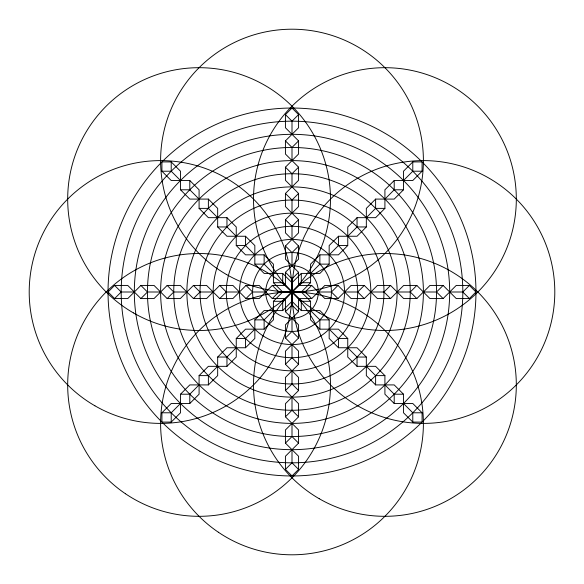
<?xml version="1.0" encoding="UTF-8"?>
<svg xmlns="http://www.w3.org/2000/svg" width="584" height="584" viewBox="0 0 584 584"><rect width="100%" height="100%" fill="white"/><g stroke="black" fill="none" stroke-linecap="round" stroke-linejoin="round"><path stroke-width="0.88" d="M114.61 285.43L108.04 292L114.61 298.57L127.75 298.57L140.89 285.43L154.03 285.43L167.17 298.57L180.31 298.57L193.45 285.43L206.59 285.43L219.73 298.57L232.87 298.57L246.01 285.43L259.15 285.43L272.29 298.57L285.43 298.57L285.43 311.71L298.57 324.85L298.57 337.99L285.43 351.13L285.43 364.27L298.57 377.41L298.57 390.55L285.43 403.69L285.43 416.83L298.57 429.97L298.57 443.11L285.43 456.25L285.43 469.39L292 475.96L298.57 469.39L298.57 456.25L285.43 443.11L285.43 429.97L298.57 416.83L298.57 403.69L285.43 390.55L285.43 377.41L298.57 364.27L298.57 351.13L285.43 337.99L285.43 324.85L298.57 311.71L298.57 298.57L311.71 298.57L324.85 285.43L337.99 285.43L351.13 298.57L364.27 298.57L377.41 285.43L390.55 285.43L403.69 298.57L416.83 298.57L429.97 285.43L443.11 285.43L456.25 298.57L469.39 298.57L475.96 292L469.39 285.43L456.25 285.43L443.11 298.57L429.97 298.57L416.83 285.43L403.69 285.43L390.55 298.57L377.41 298.57L364.27 285.43L351.13 285.43L337.99 298.57L324.85 298.57L311.71 285.43L298.57 285.43L298.57 272.29L285.43 259.15L285.43 246.01L298.57 232.87L298.57 219.73L285.43 206.59L285.43 193.45L298.57 180.31L298.57 167.17L285.43 154.03L285.43 140.89L298.57 127.75L298.57 114.61L292 108.04L285.43 114.61L285.43 127.75L298.57 140.89L298.57 154.03L285.43 167.17L285.43 180.31L298.57 193.45L298.57 206.59L285.43 219.73L285.43 232.87L298.57 246.01L298.57 259.15L285.43 272.29L285.43 285.43L272.29 285.43L259.15 298.57L246.01 298.57L232.87 285.43L219.73 285.43L206.59 298.57L193.45 298.57L180.31 285.43L167.17 285.43L154.03 298.57L140.89 298.57L127.75 285.43L114.61 285.43L121.18 292L134.32 292M114.61 298.57L121.18 292M292 134.32L292 121.18L298.57 114.61M140.89 298.57L147.46 292L160.6 292M292 160.6L292 147.46L298.57 140.89M167.17 298.57L173.74 292L186.88 292M292 186.88L292 173.74L298.57 167.17M193.45 298.57L200.02 292L213.16 292M292 213.16L292 200.02L298.57 193.45M219.73 298.57L226.3 292L239.44 292M292 239.44L292 226.3L298.57 219.73M246.01 298.57L252.58 292L265.72 292M292 265.72L292 252.58L298.57 246.01M272.29 298.57L278.86 292L305.14 292L311.71 285.43M285.43 311.71L292 305.14L292 278.86L298.57 272.29M161.921 412.786L171.214 403.5L189.793 403.5L199.086 394.207L199.086 375.621L208.378 366.329L226.957 366.329L236.25 357.043L236.25 338.457L245.543 329.164L264.129 329.164L273.414 319.871L273.414 301.293L282.707 292L273.414 282.707L273.414 264.129L264.129 254.836L245.543 254.836L236.25 245.543L236.25 226.957L226.957 217.671L208.378 217.671L199.086 208.378L199.086 189.793L189.793 180.5L171.214 180.5L161.921 171.214L161.921 161.921L171.214 161.921L180.5 171.214L180.5 189.793L189.793 199.086L208.378 199.086L217.671 208.378L217.671 226.957L226.957 236.25L245.543 236.25L254.836 245.543L254.836 264.129L264.129 273.414L282.707 273.414L292 282.707L301.293 273.414L319.871 273.414L329.164 264.129L329.164 245.543L338.457 236.25L357.043 236.25L366.329 226.957L366.329 208.378L375.621 199.086L394.207 199.086L403.5 189.793L403.5 171.214L412.786 161.921L422.079 161.921L422.079 171.214L412.786 180.5L394.207 180.5L384.914 189.793L384.914 208.378L375.621 217.671L357.043 217.671L347.75 226.957L347.75 245.543L338.457 254.836L319.871 254.836L310.586 264.129L310.586 282.707L301.293 292L310.586 301.293L310.586 319.871L319.871 329.164L338.457 329.164L347.75 338.457L347.75 357.043L357.043 366.329L375.621 366.329L384.914 375.621L384.914 394.207L394.207 403.5L412.786 403.5L422.079 412.786L422.079 422.079L412.786 422.079L403.5 412.786L403.5 394.207L394.207 384.914L375.621 384.914L366.329 375.621L366.329 357.043L357.043 347.75L338.457 347.75L329.164 338.457L329.164 319.871L319.871 310.586L301.293 310.586L292 301.293L282.707 310.586L264.129 310.586L254.836 319.871L254.836 338.457L245.543 347.75L226.957 347.75L217.671 357.043L217.671 375.621L208.378 384.914L189.793 384.914L180.5 394.207L180.5 412.786L171.214 422.079L161.921 422.079L161.921 412.786L171.214 412.786L180.5 403.5M180.5 394.207L189.793 394.207L199.086 384.914M199.086 375.621L208.378 375.621L217.671 366.329M217.671 357.043L226.957 357.043L236.25 347.75M236.25 338.457L245.543 338.457L254.836 329.164M254.836 319.871L264.129 319.871L273.414 310.586M273.414 301.293L282.707 301.293L301.293 282.707L310.586 282.707M310.586 273.414L319.871 264.129L329.164 264.129M329.164 254.836L338.457 245.543L347.75 245.543M347.75 236.25L357.043 226.957L366.329 226.957M366.329 217.671L375.621 208.378L384.914 208.378M384.914 199.086L394.207 189.793L394.207 180.5M403.5 180.5L412.786 171.214L412.786 161.921M285.43 337.99L292 331.42L292 318.28M337.99 298.57L331.42 292A39.42 39.42 0 0 0 272.29 257.858A39.42 39.42 0 0 0 272.29 326.142A39.42 39.42 0 0 0 331.42 292L337.99 285.43M285.43 364.27L292 357.7L292 344.56M364.27 298.57L357.7 292A65.7 65.7 0 0 0 259.15 235.104A65.7 65.7 0 0 0 259.15 348.896A65.7 65.7 0 0 0 357.7 292L364.27 285.43M285.43 390.55L292 383.98L292 370.84M390.55 298.57L383.98 292A91.98 91.98 0 0 0 246.01 212.342A91.98 91.98 0 0 0 246.01 371.658A91.98 91.98 0 0 0 383.98 292L390.55 285.43M285.43 416.83L292 410.26L292 397.12M416.83 298.57L410.26 292A118.26 118.26 0 0 0 232.87 189.581A118.26 118.26 0 0 0 232.87 394.419A118.26 118.26 0 0 0 410.26 292L416.83 285.43M285.43 443.11L292 436.54L292 423.4M443.11 298.57L436.54 292A144.54 144.54 0 0 0 219.73 166.827A144.54 144.54 0 0 0 219.73 417.173A144.54 144.54 0 0 0 436.54 292L443.11 285.43M285.43 469.39L292 462.82L292 449.68M469.39 298.57L462.82 292A170.82 170.82 0 0 0 206.59 144.065A170.82 170.82 0 0 0 206.59 439.934A170.82 170.82 0 0 0 462.82 292L469.39 285.43M161.921 171.214L171.214 171.214L180.5 180.5M412.786 171.214L422.079 171.214M180.5 189.793L189.793 189.793L199.086 199.086M394.207 189.793L403.5 189.793M199.086 208.378L208.378 208.378L217.671 217.671M217.671 226.957L226.957 226.957L236.25 236.25M236.25 245.543L245.543 245.543L254.836 254.836M254.836 264.129L264.129 264.129L273.414 273.414M273.414 282.707L282.707 282.707L301.293 301.293L310.586 301.293M318.28 292A26.28 26.28 0 0 0 278.86 269.239A26.28 26.28 0 0 0 278.86 314.761A26.28 26.28 0 0 0 318.28 292L331.42 292M344.56 292A52.56 52.56 0 0 0 265.72 246.484A52.56 52.56 0 0 0 265.72 337.516A52.56 52.56 0 0 0 344.56 292L357.7 292M370.84 292A78.84 78.84 0 0 0 252.58 223.723A78.84 78.84 0 0 0 252.58 360.277A78.84 78.84 0 0 0 370.84 292L383.98 292M397.12 292A105.12 105.12 0 0 0 239.44 200.962A105.12 105.12 0 0 0 239.44 383.038A105.12 105.12 0 0 0 397.12 292L410.26 292M423.4 292A131.4 131.4 0 0 0 226.3 178.208A131.4 131.4 0 0 0 226.3 405.792A131.4 131.4 0 0 0 423.4 292L436.54 292M449.68 292A157.68 157.68 0 0 0 213.16 155.446A157.68 157.68 0 0 0 213.16 428.554A157.68 157.68 0 0 0 449.68 292L462.82 292M310.586 310.586L319.871 319.871L329.164 319.871M329.164 329.164L338.457 338.457L347.75 338.457M347.75 347.75L357.043 357.043L366.329 357.043M366.329 366.329L375.621 375.621L384.914 375.621M384.914 384.914L394.207 394.207L403.5 394.207M403.5 403.5L412.786 412.786L422.079 412.786M285.43 114.61L292 121.18M285.43 140.89L292 147.46M285.43 167.17L292 173.74M285.43 193.45L292 200.02M285.43 219.73L292 226.3M285.43 246.01L292 252.58M285.43 272.29L292 278.86M305.14 292L311.71 298.57M272.29 285.43L278.86 292M292 305.14L298.57 311.71M246.01 285.43L252.58 292M292 331.42L298.57 337.99M219.73 285.43L226.3 292M292 357.7L298.57 364.27M193.45 285.43L200.02 292M292 383.98L298.57 390.55M167.17 285.43L173.74 292M292 410.26L298.57 416.83M140.89 285.43L147.46 292M292 436.54L298.57 443.11M292 462.82L298.57 469.39M412.786 412.786L412.786 422.079M394.207 394.207L394.207 403.5M375.621 199.086L375.621 208.378M375.621 375.621L375.621 384.914M357.043 217.671L357.043 226.957M357.043 357.043L357.043 366.329M338.457 236.25L338.457 245.543M338.457 338.457L338.457 347.75M319.871 254.836L319.871 264.129M319.871 319.871L319.871 329.164M301.293 273.414L301.293 282.707M301.293 301.293L301.293 310.586M282.707 273.414L282.707 282.707M282.707 301.293L282.707 310.586M264.129 254.836L264.129 264.129M264.129 319.871L264.129 329.164M245.543 236.25L245.543 245.543M245.543 338.457L245.543 347.75M226.957 217.671L226.957 226.957M226.957 357.043L226.957 366.329M208.378 199.086L208.378 208.378M208.378 375.621L208.378 384.914M189.793 180.5L189.793 189.793M189.793 394.207L189.793 403.5M171.214 161.921L171.214 171.214M171.214 412.786L171.214 422.079M357.7 405.792A131.4 131.4 0 0 0 554.8 292A131.4 131.4 0 0 0 357.7 178.208A131.4 131.4 0 0 0 357.7 405.792M319.214 312.885A131.4 131.4 0 0 0 516.314 199.086A131.4 131.4 0 0 0 319.214 85.293A131.4 131.4 0 0 0 319.214 312.885M226.3 274.392A131.4 131.4 0 0 0 423.4 160.6A131.4 131.4 0 0 0 226.3 46.808A131.4 131.4 0 0 0 226.3 274.392M133.386 312.885A131.4 131.4 0 0 0 330.486 199.086A131.4 131.4 0 0 0 133.386 85.293A131.4 131.4 0 0 0 133.386 312.885M94.9 405.792A131.4 131.4 0 0 0 292 292A131.4 131.4 0 0 0 94.9 178.208A131.4 131.4 0 0 0 94.9 405.792M125.436 493.736A131.4 131.4 0 0 0 330.15 394.288A131.4 131.4 0 0 0 141.671 266.72A131.4 131.4 0 0 0 125.436 493.736M218.35 532.221A131.4 131.4 0 0 0 423.064 432.773A131.4 131.4 0 0 0 234.586 305.206A131.4 131.4 0 0 0 218.35 532.221M319.214 498.707A131.4 131.4 0 0 0 516.314 384.914A131.4 131.4 0 0 0 319.214 271.115A131.4 131.4 0 0 0 319.214 498.707M200.02 451.315A183.96 183.96 0 0 0 475.96 292A183.96 183.96 0 0 0 200.02 132.685A183.96 183.96 0 0 0 200.02 451.315"/></g></svg>
